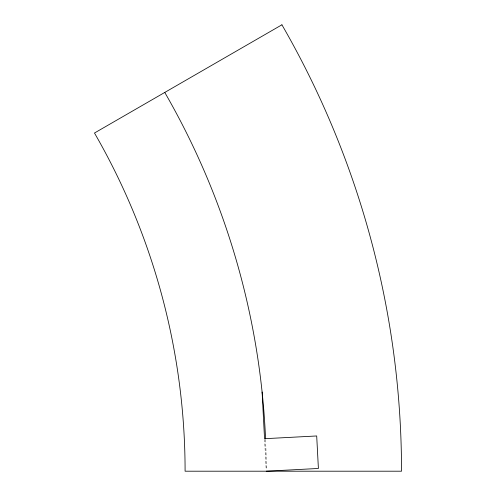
<?xml version="1.0" encoding="UTF-8"?>
<svg xmlns="http://www.w3.org/2000/svg" width="496" height="496" viewBox="0 0 496 496"><rect width="100%" height="100%" fill="white"/><g stroke="black" fill="none" stroke-linecap="round" stroke-linejoin="round"><path stroke-width="0.37" stroke-dasharray="2.48 1.86" d="M264.591 439.468L266.172 469.65M265.596 439.642A757.528 757.528 0 0 1 266.253 469.662"/><path stroke-width="0.74" d="M266.253 471.2L318.395 468.466L316.696 435.965L264.548 438.7L262.105 392.02M164.765 92.436A757.528 757.528 0 0 1 265.565 438.867M281.914 24.8L94.476 133.021A676.364 676.364 0 0 1 185.089 471.2L401.524 471.2A892.8 892.8 0 0 0 281.914 24.8"/></g></svg>
